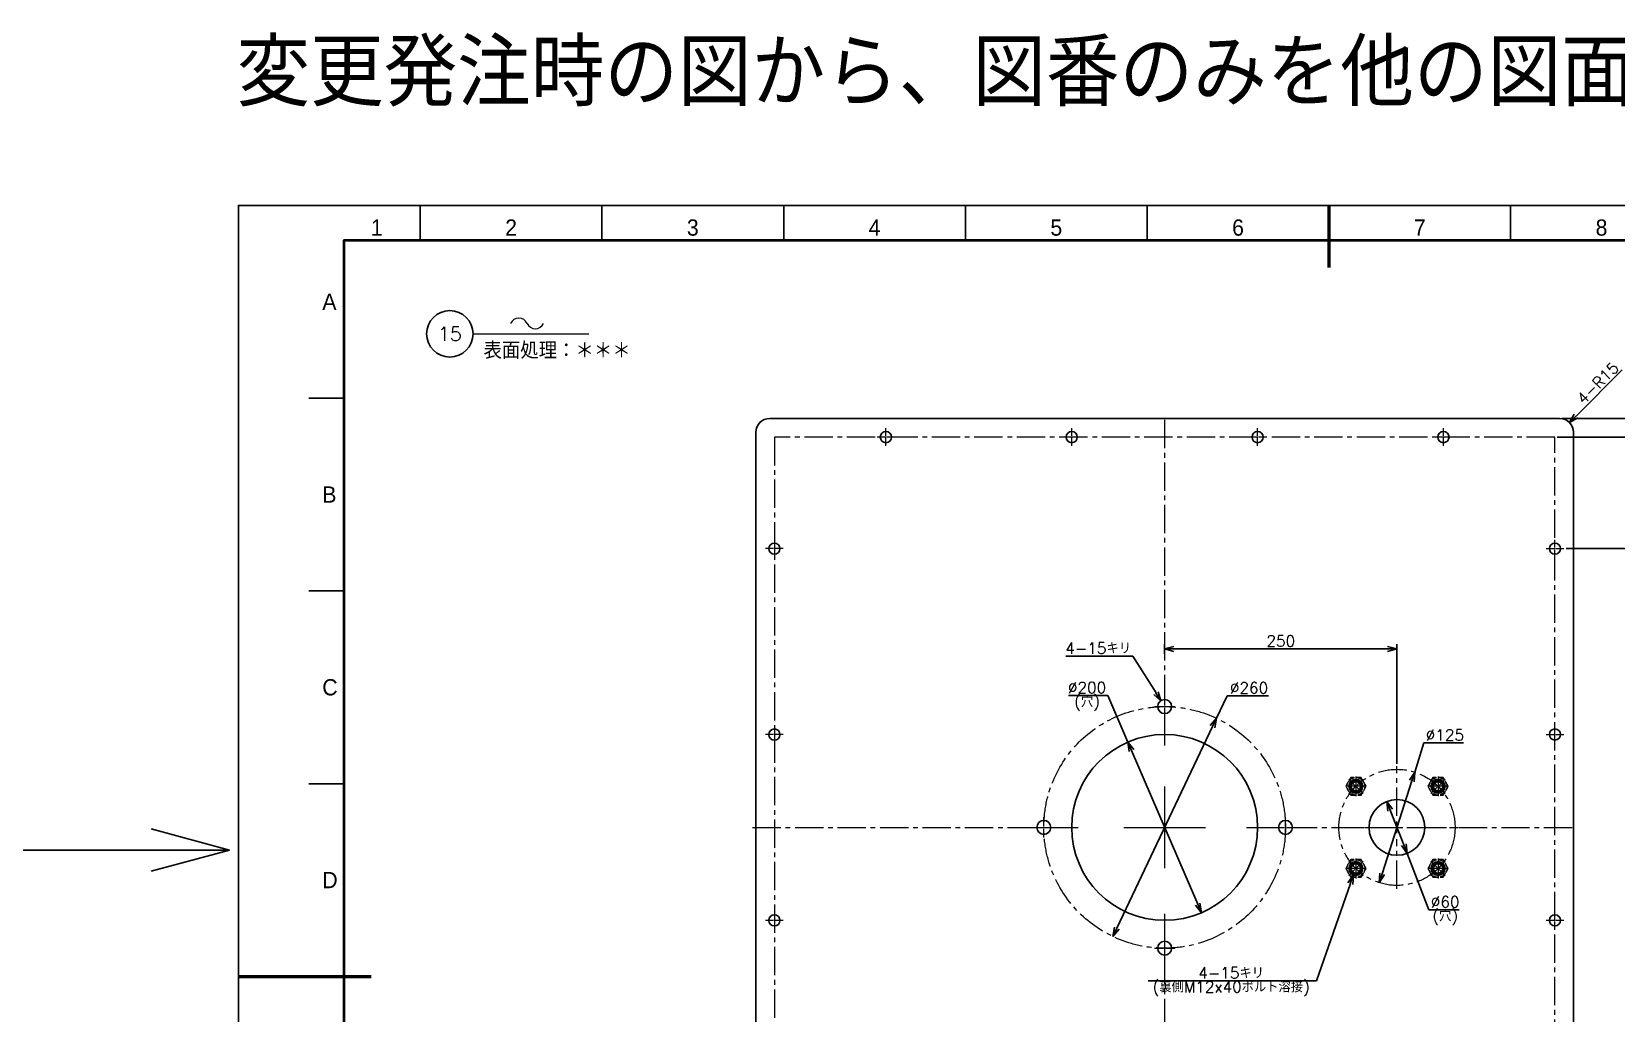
# Model space of a CAD drawing. Header units: millimetres. Extents: x 0 to 7745, y -34 to 1846.
# Drawn here: x 5077 to 6782, y 790 to 1846 of the extents above; entities that cross this region are included whole.
import ezdxf
from ezdxf import colors
from ezdxf.entities.mleader import LeaderData, LeaderLine
from ezdxf.enums import TextEntityAlignment as Align
from ezdxf.math import Vec2, Vec3

# ---------------------------------------------------------------- set-up
doc = ezdxf.new("R2010")
doc.units = ezdxf.units.MM
doc.header["$LTSCALE"] = 1.6
doc.header["$PDMODE"] = 99
doc.header["$PDSIZE"] = 1
doc.linetypes.add('CENTER2', pattern=[28.575, 19.05, -3.175, 3.175, -3.175])
doc.linetypes.add('HIDDEN2', pattern=[4.7625, 3.175, -1.5875])
for name, color, linetype, lineweight in [('01_外形線', 7, 'Continuous', 25), ('03_かくれ線', 6, 'HIDDEN2', 13), ('04_中心線', 1, 'CENTER2', 9), ('07_TEXT', 3, 'Continuous', 13), ('08_DIM', 3, 'Continuous', 13), ('99_図枠', 7, 'Continuous', 40)]:
    doc.layers.add(name, color=color, linetype=linetype, lineweight=lineweight)
doc.styles.add('KSS_TXT', font='txt.shx', dxfattribs={"bigfont": 'extfont2.shx'})
doc.styles.get("Standard").update_dxf_attribs({"font": 'txt.shx', "bigfont": 'extfont2.shx'})
doc.styles.add('表題用', font='MS PGothic.ttf')
doc.dimstyles.new('KSS_DIM', dxfattribs={"dimscale": 4, "dimtxt": 3, "dimasz": 2.5, "dimexe": 1.25, "dimexo": 0.625, "dimtad": 1, "dimdsep": 46, "dimtxsty": 'KSS_TXT', "dimblk": 'OPEN30', "dimcen": 0, "dimazin": 2, "dimtfac": 0.75, "dimtmove": 0, "dimatfit": 3, "dimldrblk": 'OPEN30', "dimfxl": 1.25, "dimtolj": 1, "dimarcsym": 0})
doc.dimstyles.new('KSS_DIM$3', dxfattribs={"dimscale": 4, "dimtxt": 3, "dimasz": 2.5, "dimexe": 1.25, "dimexo": 0.625, "dimtad": 1, "dimtih": 1, "dimtoh": 1, "dimdsep": 46, "dimtxsty": 'KSS_TXT', "dimblk": 'OPEN30', "dimcen": 0, "dimazin": 2, "dimtfac": 0.75, "dimtofl": 0, "dimtmove": 0, "dimatfit": 3, "dimldrblk": 'OPEN30', "dimfxl": 1.25, "dimtolj": 1, "dimarcsym": 0})

# ---------------------------------------------------------------- blocks, each defined once
blk = doc.blocks.new('*U320')
at = {"layer": '04_中心線', "color": 0, "linetype": 'CENTER2', "transparency": 16777216}
for p, q in [((-9.5, 0), (-1.2, 0)), ((0, 1.2), (0, 9.5)), ((1.2, 0), (9.5, 0)), ((0, -9.5), (0, -1.2))]:
    blk.add_line(p, q, dxfattribs=at)
at = {"layer": '04_中心線', "color": 0, "linetype": 'Continuous', "transparency": 16777216}
for p, q in [((-0.6, 0), (0.6, 0)), ((0, -0.6), (0, 0.6))]:
    blk.add_line(p, q, dxfattribs=at)
blk = doc.blocks.new('*U317')
at = {"layer": '04_中心線', "color": 0, "linetype": 'CENTER2', "transparency": 16777216}
for p, q in [((-9.5, 0), (-1.2, 0)), ((0, 1.2), (0, 9.5)), ((1.2, 0), (9.5, 0)), ((0, -9.5), (0, -1.2))]:
    blk.add_line(p, q, dxfattribs=at)
at = {"layer": '04_中心線', "color": 0, "linetype": 'Continuous', "transparency": 16777216}
for p, q in [((-0.6, 0), (0.6, 0)), ((0, -0.6), (0, 0.6))]:
    blk.add_line(p, q, dxfattribs=at)
blk = doc.blocks.new('*U319')
at = {"layer": '04_中心線', "color": 0, "linetype": 'CENTER2', "transparency": 16777216}
for p, q in [((-9.5, 0), (-1.2, 0)), ((0, 1.2), (0, 9.5)), ((1.2, 0), (9.5, 0)), ((0, -9.5), (0, -1.2))]:
    blk.add_line(p, q, dxfattribs=at)
at = {"layer": '04_中心線', "color": 0, "linetype": 'Continuous', "transparency": 16777216}
for p, q in [((-0.6, 0), (0.6, 0)), ((0, -0.6), (0, 0.6))]:
    blk.add_line(p, q, dxfattribs=at)
blk = doc.blocks.new('*U333')
at = {"layer": '04_中心線', "color": 0, "linetype": 'CENTER2', "transparency": 16777216}
for p, q in [((-9.5, 0), (-1.2, 0)), ((0, 1.2), (0, 9.5)), ((1.2, 0), (9.5, 0)), ((0, -9.5), (0, -1.2))]:
    blk.add_line(p, q, dxfattribs=at)
at = {"layer": '04_中心線', "color": 0, "linetype": 'Continuous', "transparency": 16777216}
for p, q in [((-0.6, 0), (0.6, 0)), ((0, -0.6), (0, 0.6))]:
    blk.add_line(p, q, dxfattribs=at)
blk = doc.blocks.new('*U334')
at = {"layer": '04_中心線', "color": 0, "linetype": 'CENTER2', "transparency": 16777216}
for p, q in [((-9.5, 0), (-1.2, 0)), ((0, 1.2), (0, 9.5)), ((1.2, 0), (9.5, 0)), ((0, -9.5), (0, -1.2))]:
    blk.add_line(p, q, dxfattribs=at)
at = {"layer": '04_中心線', "color": 0, "linetype": 'Continuous', "transparency": 16777216}
for p, q in [((-0.6, 0), (0.6, 0)), ((0, -0.6), (0, 0.6))]:
    blk.add_line(p, q, dxfattribs=at)
blk = doc.blocks.new('*U332')
at = {"layer": '04_中心線', "color": 0, "linetype": 'CENTER2', "transparency": 16777216}
for p, q in [((-9.5, 0), (-1.2, 0)), ((0, 1.2), (0, 9.5)), ((1.2, 0), (9.5, 0)), ((0, -9.5), (0, -1.2))]:
    blk.add_line(p, q, dxfattribs=at)
at = {"layer": '04_中心線', "color": 0, "linetype": 'Continuous', "transparency": 16777216}
for p, q in [((-0.6, 0), (0.6, 0)), ((0, -0.6), (0, 0.6))]:
    blk.add_line(p, q, dxfattribs=at)
blk = doc.blocks.new('*U337')
at = {"layer": '04_中心線', "color": 0, "linetype": 'CENTER2', "transparency": 16777216}
for p, q in [((-9.5, 0), (-1.2, 0)), ((0, 1.2), (0, 9.5)), ((1.2, 0), (9.5, 0)), ((0, -9.5), (0, -1.2))]:
    blk.add_line(p, q, dxfattribs=at)
at = {"layer": '04_中心線', "color": 0, "linetype": 'Continuous', "transparency": 16777216}
for p, q in [((-0.6, 0), (0.6, 0)), ((0, -0.6), (0, 0.6))]:
    blk.add_line(p, q, dxfattribs=at)
blk = doc.blocks.new('*U338')
at = {"layer": '04_中心線', "color": 0, "linetype": 'CENTER2', "transparency": 16777216}
for p, q in [((-9.5, 0), (-1.2, 0)), ((0, 1.2), (0, 9.5)), ((1.2, 0), (9.5, 0)), ((0, -9.5), (0, -1.2))]:
    blk.add_line(p, q, dxfattribs=at)
at = {"layer": '04_中心線', "color": 0, "linetype": 'Continuous', "transparency": 16777216}
for p, q in [((-0.6, 0), (0.6, 0)), ((0, -0.6), (0, 0.6))]:
    blk.add_line(p, q, dxfattribs=at)
blk = doc.blocks.new('*U336')
at = {"layer": '04_中心線', "color": 0, "linetype": 'CENTER2', "transparency": 16777216}
for p, q in [((-9.5, 0), (-1.2, 0)), ((0, 1.2), (0, 9.5)), ((1.2, 0), (9.5, 0)), ((0, -9.5), (0, -1.2))]:
    blk.add_line(p, q, dxfattribs=at)
at = {"layer": '04_中心線', "color": 0, "linetype": 'Continuous', "transparency": 16777216}
for p, q in [((-0.6, 0), (0.6, 0)), ((0, -0.6), (0, 0.6))]:
    blk.add_line(p, q, dxfattribs=at)
blk = doc.blocks.new('*U315')
at = {"layer": '04_中心線', "color": 0, "linetype": 'CENTER2', "transparency": 16777216}
for p, q in [((0, 1.2), (0, 9.5)), ((-9.5, 0), (-1.2, 0)), ((0, -9.5), (0, -1.2)), ((1.2, 0), (9.5, 0))]:
    blk.add_line(p, q, dxfattribs=at)
at = {"layer": '04_中心線', "color": 0, "linetype": 'Continuous', "transparency": 16777216}
for p, q in [((0, -0.6), (0, 0.6)), ((-0.6, 0), (0.6, 0))]:
    blk.add_line(p, q, dxfattribs=at)
blk = doc.blocks.new('*U316')
at = {"layer": '04_中心線', "color": 0, "linetype": 'CENTER2', "transparency": 16777216}
for p, q in [((0, 88), (0, 443.5)), ((-443.5, 0), (-88, 0)), ((88, 0), (443.5, 0)), ((0, -443.5), (0, -88))]:
    blk.add_line(p, q, dxfattribs=at)
at = {"layer": '04_中心線', "color": 0, "linetype": 'Continuous', "transparency": 16777216}
for p, q in [((0, -44), (0, 44)), ((-44, 0), (44, 0))]:
    blk.add_line(p, q, dxfattribs=at)
blk = doc.blocks.new('*U324')
at = {"layer": '04_中心線', "color": 0, "linetype": 'CENTER2', "transparency": 16777216}
for p, q in [((-11, 0), (-1.5, 0)), ((0, 1.5), (0, 11)), ((1.5, 0), (11, 0)), ((0, -11), (0, -1.5))]:
    blk.add_line(p, q, dxfattribs=at)
at = {"layer": '04_中心線', "color": 0, "linetype": 'Continuous', "transparency": 16777216}
for p, q in [((-0.75, 0), (0.75, 0)), ((0, -0.75), (0, 0.75))]:
    blk.add_line(p, q, dxfattribs=at)
blk = doc.blocks.new('*U325')
at = {"layer": '04_中心線', "color": 0, "linetype": 'CENTER2', "transparency": 16777216}
for p, q in [((-11, 0), (-1.5, 0)), ((0, 1.5), (0, 11)), ((1.5, 0), (11, 0)), ((0, -11), (0, -1.5))]:
    blk.add_line(p, q, dxfattribs=at)
at = {"layer": '04_中心線', "color": 0, "linetype": 'Continuous', "transparency": 16777216}
for p, q in [((-0.75, 0), (0.75, 0)), ((0, -0.75), (0, 0.75))]:
    blk.add_line(p, q, dxfattribs=at)
blk = doc.blocks.new('*U326')
at = {"layer": '04_中心線', "color": 0, "linetype": 'CENTER2', "transparency": 16777216}
for p, q in [((-11, 0), (-1.5, 0)), ((0, 1.5), (0, 11)), ((1.5, 0), (11, 0)), ((0, -11), (0, -1.5))]:
    blk.add_line(p, q, dxfattribs=at)
at = {"layer": '04_中心線', "color": 0, "linetype": 'Continuous', "transparency": 16777216}
for p, q in [((-0.75, 0), (0.75, 0)), ((0, -0.75), (0, 0.75))]:
    blk.add_line(p, q, dxfattribs=at)
blk = doc.blocks.new('*U312')
at = {"layer": '04_中心線', "color": 0, "linetype": 'CENTER2', "transparency": 16777216}
for p, q in [((-11, 0), (-1.5, 0)), ((0, 1.5), (0, 11)), ((1.5, 0), (11, 0)), ((0, -11), (0, -1.5))]:
    blk.add_line(p, q, dxfattribs=at)
at = {"layer": '04_中心線', "color": 0, "linetype": 'Continuous', "transparency": 16777216}
for p, q in [((-0.75, 0), (0.75, 0)), ((0, -0.75), (0, 0.75))]:
    blk.add_line(p, q, dxfattribs=at)
blk = doc.blocks.new('_Open30')
at = {"color": 0, "linetype": 'ByBlock', "lineweight": -2}
for p, q in [((-1, 0.27), (0, 0)), ((0, 0), (-1, -0.27)), ((0, 0), (-1, 0))]:
    blk.add_line(p, q, dxfattribs=at)
blk = doc.blocks.new('*D339')
at = {"layer": '08_DIM', "color": 0, "lineweight": -2, "transparency": 16777216}
for p, q in [((6295.8, 1176.8), (6295.8, 1187.2)), ((6305.8, 1182.2), (6535.8, 1182.2)), ((6545.8, 1058.6), (6545.8, 1187.2))]:
    blk.add_line(p, q, dxfattribs=at)
at = {"layer": 'Defpoints', "color": 0, "transparency": 16777216}
for p in [(6545.8, 1182.2), (6295.8, 1174.3), (6545.8, 1056.1)]:
    blk.add_point(p, dxfattribs=at)
at = {"layer": '08_DIM', "color": 0, "lineweight": -2, "transparency": 16777216, "xscale": 10, "yscale": 10, "zscale": 10, "rotation": 180}
blk.add_blockref('_Open30', (6295.8, 1182.2), dxfattribs=at)
at = {"layer": '08_DIM', "color": 0, "lineweight": -2, "transparency": 16777216, "xscale": 10, "yscale": 10, "zscale": 10}
blk.add_blockref('_Open30', (6545.8, 1182.2), dxfattribs=at)
at = {"layer": '08_DIM', "color": 0, "transparency": 16777216, "insert": (6420.8, 1190.7), "char_height": 12, "attachment_point": 5, "style": 'KSS_TXT'}
blk.add_mtext('\\A1;250', dxfattribs=at)
blk = doc.blocks.new('*D340')
at = {"layer": '08_DIM', "color": 0, "linetype": 'ByBlock', "lineweight": -2, "transparency": 16777216}
for p, q in [((6351.6, 1107.5), (6363.1, 1131.7)), ((6363.1, 1131.7), (6407.6, 1131.7)), ((6244.4, 881.7), (6347.3, 1098.5))]:
    blk.add_line(p, q, dxfattribs=at)
at = {"layer": 'Defpoints', "color": 0, "transparency": 16777216}
for p in [(6351.6, 1107.5), (6240.1, 872.6)]:
    blk.add_point(p, dxfattribs=at)
at = {"layer": '08_DIM', "color": 0, "lineweight": -2, "transparency": 16777216, "xscale": 10, "yscale": 10, "zscale": 10}
for p, rotation in [((6351.6, 1107.5), 64.60044172802323), ((6240.1, 872.6), 244.6004417280232)]:
    blk.add_blockref('_Open30', p, dxfattribs=dict(at, rotation=rotation))
at = {"layer": '08_DIM', "color": 0, "transparency": 16777216, "insert": (6386.6, 1140.2), "char_height": 12, "attachment_point": 5, "style": 'KSS_TXT'}
blk.add_mtext('\\A1;%%C260', dxfattribs=at)
blk = doc.blocks.new('*D341')
at = {"layer": '08_DIM', "color": 0, "lineweight": -2, "transparency": 16777216}
for p, q in [((6189.5, 1174.4), (6261.6, 1174.4)), ((6261.6, 1174.4), (6286.5, 1134.7))]:
    blk.add_line(p, q, dxfattribs=at)
at = {"layer": 'Defpoints', "color": 0, "transparency": 16777216}
for p in [(6291.8, 1126.2), (6299.8, 1113.5)]:
    blk.add_point(p, dxfattribs=at)
at = {"layer": '08_DIM', "color": 0, "lineweight": -2, "transparency": 16777216, "xscale": 10, "yscale": 10, "zscale": 10, "rotation": 302.0703225470222}
blk.add_blockref('_Open30', (6291.8, 1126.2), dxfattribs=at)
at = {"layer": '08_DIM', "color": 0, "transparency": 16777216, "insert": (6224.3, 1182.9), "char_height": 12, "attachment_point": 5, "style": 'KSS_TXT'}
blk.add_mtext('\\A1;4-15キリ', dxfattribs=at)
blk = doc.blocks.new('*D342')
at = {"layer": '08_DIM', "color": 0, "lineweight": -2, "transparency": 16777216}
for p, q in [((6459.3, 825), (6495.7, 929.6)), ((6278, 825), (6459.3, 825))]:
    blk.add_line(p, q, dxfattribs=at)
at = {"layer": 'Defpoints', "color": 0, "transparency": 16777216}
for p in [(6498.9, 939), (6503.9, 953.2)]:
    blk.add_point(p, dxfattribs=at)
at = {"layer": '08_DIM', "color": 0, "lineweight": -2, "transparency": 16777216, "xscale": 10, "yscale": 10, "zscale": 10, "rotation": 70.85017810021166}
blk.add_blockref('_Open30', (6498.9, 939), dxfattribs=at)
at = {"layer": '08_DIM', "color": 0, "transparency": 16777216, "char_height": 12, "attachment_point": 5, "style": 'KSS_TXT'}
for s, insert in [('\\A1;4-15キリ', (6367.4, 833.5)), ('\\A1;(裏側M12x40ボルト溶接)', (6367.4, 816.5))]:
    blk.add_mtext(s, dxfattribs=dict(at, insert=insert))
blk = doc.blocks.new('*D343')
at = {"layer": '08_DIM', "color": 0, "linetype": 'ByBlock', "lineweight": -2, "transparency": 16777216}
for p, q in [((6564.9, 1049.6), (6574.9, 1081)), ((6574.9, 1081), (6617.4, 1081)), ((6529.8, 940.1), (6561.8, 1040.1))]:
    blk.add_line(p, q, dxfattribs=at)
at = {"layer": 'Defpoints', "color": 0, "transparency": 16777216}
for p in [(6564.9, 1049.6), (6526.8, 930.5)]:
    blk.add_point(p, dxfattribs=at)
at = {"layer": '08_DIM', "color": 0, "lineweight": -2, "transparency": 16777216, "xscale": 10, "yscale": 10, "zscale": 10}
for p, rotation in [((6564.9, 1049.6), 72.26274277847641), ((6526.8, 930.5), 252.2627427784764)]:
    blk.add_blockref('_Open30', p, dxfattribs=dict(at, rotation=rotation))
at = {"layer": '08_DIM', "color": 0, "transparency": 16777216, "insert": (6597.4, 1089.5), "char_height": 12, "attachment_point": 5, "style": 'KSS_TXT'}
blk.add_mtext('\\A1;%%C125', dxfattribs=at)
blk = doc.blocks.new('*D344')
at = {"layer": '08_DIM', "color": 0, "linetype": 'ByBlock', "lineweight": -2, "transparency": 16777216}
for p, q in [((6538.6, 1008.7), (6553.1, 971.4)), ((6556.7, 962.1), (6580.2, 901.4)), ((6580.2, 901.4), (6612.7, 901.4))]:
    blk.add_line(p, q, dxfattribs=at)
at = {"layer": 'Defpoints', "color": 0, "transparency": 16777216}
for p in [(6535, 1018), (6556.7, 962.1)]:
    blk.add_point(p, dxfattribs=at)
at = {"layer": '08_DIM', "color": 0, "lineweight": -2, "transparency": 16777216, "xscale": 10, "yscale": 10, "zscale": 10}
for p, rotation in [((6535, 1018), 111.1932044632497), ((6556.7, 962.1), 291.1932044632497)]:
    blk.add_blockref('_Open30', p, dxfattribs=dict(at, rotation=rotation))
at = {"layer": '08_DIM', "color": 0, "transparency": 16777216, "char_height": 12, "attachment_point": 5, "style": 'KSS_TXT'}
for s, insert in [('\\A1;%%C60', (6597.7, 909.9)), ('\\A1;(穴)', (6597.7, 892.9))]:
    blk.add_mtext(s, dxfattribs=dict(at, insert=insert))
blk = doc.blocks.new('*D345')
at = {"layer": '08_DIM', "color": 0, "linetype": 'ByBlock', "lineweight": -2, "transparency": 16777216}
for p, q in [((6234.8, 1132), (6192.3, 1132)), ((6256.3, 1081.9), (6234.8, 1132)), ((6331.4, 907.4), (6260.3, 1072.7))]:
    blk.add_line(p, q, dxfattribs=at)
at = {"layer": 'Defpoints', "color": 0, "transparency": 16777216}
for p in [(6256.3, 1081.9), (6335.3, 898.2)]:
    blk.add_point(p, dxfattribs=at)
at = {"layer": '08_DIM', "color": 0, "lineweight": -2, "transparency": 16777216, "xscale": 10, "yscale": 10, "zscale": 10}
for p, rotation in [((6256.3, 1081.9), 113.2718934983954), ((6335.3, 898.2), 293.2718934983954)]:
    blk.add_blockref('_Open30', p, dxfattribs=dict(at, rotation=rotation))
at = {"layer": '08_DIM', "color": 0, "transparency": 16777216, "char_height": 12, "attachment_point": 5, "style": 'KSS_TXT'}
for s, insert in [('\\A1;%%C200', (6212.3, 1140.5)), ('\\A1;(穴)', (6212.3, 1123.5))]:
    blk.add_mtext(s, dxfattribs=dict(at, insert=insert))
blk = doc.blocks.new('*U314')
at = {"layer": '04_中心線', "color": 0, "linetype": 'CENTER2', "transparency": 16777216}
for p, q in [((0, 12.5), (0, 66)), ((-66, 0), (-12.5, 0)), ((12.5, 0), (66, 0)), ((0, -66), (0, -12.5))]:
    blk.add_line(p, q, dxfattribs=at)
at = {"layer": '04_中心線', "color": 0, "linetype": 'Continuous', "transparency": 16777216}
for p, q in [((-6.25, 0), (6.25, 0)), ((0, -6.25), (0, 6.25))]:
    blk.add_line(p, q, dxfattribs=at)
blk = doc.blocks.new('*U327')
at = {"layer": '04_中心線', "color": 0, "linetype": 'CENTER2', "transparency": 16777216}
for p, q in [((-11, 0), (-1.5, 0)), ((0, 1.5), (0, 11)), ((1.5, 0), (11, 0)), ((0, -11), (0, -1.5))]:
    blk.add_line(p, q, dxfattribs=at)
at = {"layer": '04_中心線', "color": 0, "linetype": 'Continuous', "transparency": 16777216}
for p, q in [((-0.7, 0), (0.7, 0)), ((0, -0.7), (0, 0.7))]:
    blk.add_line(p, q, dxfattribs=at)
blk = doc.blocks.new('*U328')
at = {"layer": '04_中心線', "color": 0, "linetype": 'CENTER2', "transparency": 16777216}
for p, q in [((-11, 0), (-1.5, 0)), ((0, 1.5), (0, 11)), ((1.5, 0), (11, 0)), ((0, -11), (0, -1.5))]:
    blk.add_line(p, q, dxfattribs=at)
at = {"layer": '04_中心線', "color": 0, "linetype": 'Continuous', "transparency": 16777216}
for p, q in [((-0.7, 0), (0.7, 0)), ((0, -0.7), (0, 0.7))]:
    blk.add_line(p, q, dxfattribs=at)
blk = doc.blocks.new('*U329')
at = {"layer": '04_中心線', "color": 0, "linetype": 'CENTER2', "transparency": 16777216}
for p, q in [((-11, 0), (-1.5, 0)), ((0, 1.5), (0, 11)), ((1.5, 0), (11, 0)), ((0, -11), (0, -1.5))]:
    blk.add_line(p, q, dxfattribs=at)
at = {"layer": '04_中心線', "color": 0, "linetype": 'Continuous', "transparency": 16777216}
for p, q in [((-0.7, 0), (0.7, 0)), ((0, -0.7), (0, 0.7))]:
    blk.add_line(p, q, dxfattribs=at)
blk = doc.blocks.new('*U330')
at = {"layer": '04_中心線', "color": 0, "linetype": 'CENTER2', "transparency": 16777216}
for p, q in [((-11, 0), (-1.5, 0)), ((0, 1.5), (0, 11)), ((1.5, 0), (11, 0)), ((0, -11), (0, -1.5))]:
    blk.add_line(p, q, dxfattribs=at)
at = {"layer": '04_中心線', "color": 0, "linetype": 'Continuous', "transparency": 16777216}
for p, q in [((-0.7, 0), (0.7, 0)), ((0, -0.7), (0, 0.7))]:
    blk.add_line(p, q, dxfattribs=at)
blk = doc.blocks.new('*D348')
at = {"layer": '08_DIM', "color": 0, "lineweight": -2, "transparency": 16777216}
for p, q in [((6727.8, 1290.1), (6819.6, 1290.1)), ((6814.6, 700.1), (6814.6, 1280.1)), ((6727.8, 690.1), (6819.6, 690.1))]:
    blk.add_line(p, q, dxfattribs=at)
at = {"layer": 'Defpoints', "color": 0, "transparency": 16777216}
for p in [(6725.3, 1290.1), (6814.6, 1290.1), (6725.3, 690.1)]:
    blk.add_point(p, dxfattribs=at)
at = {"layer": '08_DIM', "color": 0, "lineweight": -2, "transparency": 16777216, "xscale": 10, "yscale": 10, "zscale": 10}
for p, rotation in [((6814.6, 1290.1), 90), ((6814.6, 690.1), 270)]:
    blk.add_blockref('_Open30', p, dxfattribs=dict(at, rotation=rotation))
at = {"layer": '08_DIM', "color": 0, "transparency": 16777216, "insert": (6806.1, 990.1), "char_height": 12, "attachment_point": 5, "rotation": 90, "style": 'KSS_TXT'}
blk.add_mtext('\\A1;3x200=600', dxfattribs=at)
blk = doc.blocks.new('*D349')
at = {"layer": '08_DIM', "color": 0, "lineweight": -2, "transparency": 16777216}
for p, q in [((6723.3, 1430.1), (6863.3, 1430.1)), ((6858.3, 1420.1), (6858.3, 560.1)), ((6723.3, 550.1), (6863.3, 550.1))]:
    blk.add_line(p, q, dxfattribs=at)
at = {"layer": 'Defpoints', "color": 0, "transparency": 16777216}
for p in [(6720.8, 1430.1), (6720.8, 550.1), (6858.3, 550.1)]:
    blk.add_point(p, dxfattribs=at)
at = {"layer": '08_DIM', "color": 0, "lineweight": -2, "transparency": 16777216, "xscale": 10, "yscale": 10, "zscale": 10}
for p, rotation in [((6858.3, 1430.1), 90), ((6858.3, 550.1), 270)]:
    blk.add_blockref('_Open30', p, dxfattribs=dict(at, rotation=rotation))
at = {"layer": '08_DIM', "color": 0, "transparency": 16777216, "insert": (6849.8, 990.1), "char_height": 12, "attachment_point": 5, "rotation": 90, "style": 'KSS_TXT'}
blk.add_mtext('\\A1;880', dxfattribs=at)
blk = doc.blocks.new('*D350')
at = {"layer": '08_DIM', "color": 0, "lineweight": -2, "transparency": 16777216}
for p, q in [((6718.3, 1410.1), (6841.1, 1410.1)), ((6836.1, 1400.1), (6836.1, 580.1)), ((6718.3, 570.1), (6841.1, 570.1))]:
    blk.add_line(p, q, dxfattribs=at)
at = {"layer": 'Defpoints', "color": 0, "transparency": 16777216}
for p in [(6715.8, 1410.1), (6715.8, 570.1), (6836.1, 570.1)]:
    blk.add_point(p, dxfattribs=at)
at = {"layer": '08_DIM', "color": 0, "lineweight": -2, "transparency": 16777216, "xscale": 10, "yscale": 10, "zscale": 10}
for p, rotation in [((6836.1, 1410.1), 90), ((6836.1, 570.1), 270)]:
    blk.add_blockref('_Open30', p, dxfattribs=dict(at, rotation=rotation))
at = {"layer": '08_DIM', "color": 0, "transparency": 16777216, "insert": (6827.6, 990.1), "char_height": 12, "attachment_point": 5, "rotation": 90, "style": 'KSS_TXT'}
blk.add_mtext('\\A1;840', dxfattribs=at)
blk = doc.blocks.new('AM_BALLOON1')
at = {"transparency": 16777216}
blk.add_circle((0, 0), 5, dxfattribs=at)
blk.add_attdef('B_NUMBER', text='', height=3, dxfattribs=at).set_placement((0, 0), align=Align.MIDDLE_CENTER)
blk = doc.blocks.new('_OPEN')
at = {"color": 0, "linetype": 'ByBlock'}
for p, q in [((-1, 0.17), (0, 0)), ((0, 0), (-1, -0.17)), ((0, 0), (-1, 0))]:
    blk.add_line(p, q, dxfattribs=at)
blk = doc.blocks.new('p1ba05')
for centre, start, end in [((-2.95, 0.29), 24.2276, 155.5758), ((0, 1.62), 204.2276, 335.5758)]:
    blk.add_arc(centre, 1.62, start, end)
blk = doc.blocks.new('*D354')
at = {"layer": '08_DIM', "color": 0, "lineweight": -2, "transparency": 16777216}
blk.add_line((6738.5, 1432.7), (6788.1, 1482.3), dxfattribs=at)
at = {"layer": 'Defpoints', "color": 0, "transparency": 16777216}
for p in [(6840.3, 1534.5), (6840.3, 1534.5), (6731.4, 1425.7)]:
    blk.add_point(p, dxfattribs=at)
at = {"layer": '08_DIM', "color": 0, "lineweight": -2, "transparency": 16777216, "xscale": 10, "yscale": 10, "zscale": 10, "rotation": 225}
blk.add_blockref('_Open30', (6731.4, 1425.7), dxfattribs=at)
at = {"layer": '08_DIM', "color": 0, "transparency": 16777216, "insert": (6761.9, 1468.2), "char_height": 12, "attachment_point": 5, "rotation": 45, "style": 'KSS_TXT'}
blk.add_mtext('\\A1;4-R15', dxfattribs=at)

msp = doc.modelspace()

# ---------------------------------------------------------------- linework, layer by layer
for p, q in [((6650.582, 1430.066), (6650.582, 1430.066)), ((5289.563, 965.721), (5204.962, 988.39)), ((4999.083, 965.721), (5289.563, 965.721)), ((5289.563, 965.721), (5204.962, 943.053))]:
    msp.add_line(p, q)
at = {"layer": '01_外形線'}
msp.add_lwpolyline([(5870.824, 550.066), (6720.824, 550.066, 0.41421356), (6735.824, 565.066), (6735.824, 1415.066, 0.41421356), (6720.824, 1430.066), (5870.824, 1430.066, 0.41421356), (5855.824, 1415.066), (5855.824, 565.066, 0.41421356)], format="xyb", close=True, dxfattribs=at)
for centre, radius in [((5995.824, 1410.066), 6), ((6195.824, 1410.066), 6), ((6395.824, 1410.066), 6), ((6595.824, 1410.066), 6), ((6715.824, 1290.066), 6), ((5875.824, 1290.026), 6), ((6295.824, 1120.066), 7.5), ((5875.824, 1089.986), 6), ((6715.824, 1090.066), 6), ((6295.824, 990.066), 100), ((6501.63, 1034.26), 7.5), ((6501.63, 1034.26), 6), ((6590.018, 1034.26), 7.5), ((6590.018, 1034.26), 6), ((6501.63, 1034.26), 5.053), ((6590.018, 1034.26), 5.053), ((6545.824, 990.066), 30), ((6165.824, 990.066), 7.5), ((6425.824, 990.066), 7.5), ((6501.63, 945.872), 7.5), ((6501.63, 945.872), 6), ((6501.63, 945.872), 5.053), ((6590.018, 945.872), 7.5), ((6590.018, 945.872), 6), ((6590.018, 945.872), 5.053), ((5875.824, 889.986), 6), ((6715.824, 890.066), 6), ((6295.824, 860.066), 7.5)]:
    msp.add_circle(centre, radius, dxfattribs=at)
at = {"layer": '03_かくれ線'}
for points in [[(6496.145, 1043.76), (6490.66, 1034.26)], [(6507.115, 1043.76), (6496.145, 1043.76)], [(6512.599, 1034.26), (6507.115, 1043.76)], [(6584.533, 1043.76), (6579.049, 1034.26)], [(6595.503, 1043.76), (6584.533, 1043.76)], [(6600.988, 1034.26), (6595.503, 1043.76)], [(6490.66, 1034.26), (6496.145, 1024.76)], [(6496.145, 1024.76), (6507.115, 1024.76)], [(6507.115, 1024.76), (6512.599, 1034.26)], [(6579.049, 1034.26), (6584.533, 1024.76)], [(6584.533, 1024.76), (6595.503, 1024.76)], [(6595.503, 1024.76), (6600.988, 1034.26)], [(6496.145, 955.372), (6490.66, 945.872)], [(6507.115, 955.372), (6496.145, 955.372)], [(6512.599, 945.872), (6507.115, 955.372)], [(6584.533, 955.372), (6579.049, 945.872)], [(6595.503, 955.372), (6584.533, 955.372)], [(6600.988, 945.872), (6595.503, 955.372)], [(6490.66, 945.872), (6496.145, 936.372)], [(6507.115, 936.372), (6512.599, 945.872)], [(6579.049, 945.872), (6584.533, 936.372)], [(6595.503, 936.372), (6600.988, 945.872)], [(6496.145, 936.372), (6507.115, 936.372)], [(6584.533, 936.372), (6595.503, 936.372)]]:
    msp.add_lwpolyline(points, dxfattribs=at)
for centre in [(6501.63, 1034.26), (6590.018, 1034.26), (6501.63, 945.872), (6590.018, 945.872)]:
    msp.add_circle(centre, 9.5, dxfattribs=at)
at = {"layer": '04_中心線'}
msp.add_lwpolyline([(5875.824, 570.066), (6715.824, 570.066), (6715.824, 1410.066), (5875.824, 1410.066)], close=True, dxfattribs=at)
for points in [[(6501.63, 1045.01), (6501.63, 1023.51)], [(6590.018, 1045.01), (6590.018, 1023.51)], [(6512.38, 1034.26), (6490.88, 1034.26)], [(6600.768, 1034.26), (6579.268, 1034.26)], [(6501.63, 956.622), (6501.63, 935.122)], [(6590.018, 956.622), (6590.018, 935.122)], [(6512.38, 945.872), (6490.88, 945.872)], [(6600.768, 945.872), (6579.268, 945.872)]]:
    msp.add_lwpolyline(points, dxfattribs=at)
for centre, radius in [((6295.824, 990.066), 130), ((6545.824, 990.066), 62.5)]:
    msp.add_circle(centre, radius, dxfattribs=at)
at = {"layer": '08_DIM'}
msp.add_line((5551.595, 1521.219), (5675.945, 1521.219), dxfattribs=at)
at = {"layer": '99_図枠', "lineweight": 25}
for p, q in [((5494.666, 1621.615), (5494.666, 1659.49)), ((5690.249, 1621.615), (5690.249, 1659.49)), ((5885.832, 1621.615), (5885.832, 1659.49)), ((6081.414, 1621.615), (6081.414, 1659.49)), ((6276.997, 1621.615), (6276.997, 1659.49)), ((6668.163, 1621.615), (6668.163, 1659.49)), ((5412.593, 1452.033), (5374.718, 1452.033)), ((5412.593, 1244.575), (5374.718, 1244.575)), ((5412.593, 1037.118), (5374.718, 1037.118))]:
    msp.add_line(p, q, dxfattribs=at)
at = {"layer": '99_図枠', "lineweight": 53}
for p, q in [((6472.58, 1659.49), (6472.58, 1592.48)), ((5299.083, 829.66), (5441.728, 829.66))]:
    msp.add_line(p, q, dxfattribs=at)
at = {"layer": '99_図枠'}
msp.add_lwpolyline([(5412.593, 37.706), (7608.201, 37.706), (7608.201, 1621.615), (5412.593, 1621.615)], close=True, dxfattribs=at)
at = {"layer": 'Defpoints'}
msp.add_lwpolyline([(5299.083, 0), (7646.076, 0), (7646.076, 1659.49), (5299.083, 1659.49)], close=True, dxfattribs=at)

# ---------------------------------------------------------------- block references
at = {"layer": '04_中心線', "linetype": 'CENTER2'}
for name, p in [('*U316', (6295.824, 990.066)), ('*U334', (6715.824, 1290.066)), ('*U324', (6295.824, 1120.066)), ('*U333', (6715.824, 1090.066)), ('*U314', (6545.824, 990.066)), ('*U326', (6165.824, 990.066)), ('*U325', (6425.824, 990.066)), ('*U332', (6715.824, 890.066)), ('*U312', (6295.824, 860.066))]:
    msp.add_blockref(name, p, dxfattribs=at)
for name, p, rotation in [('*U315', (5995.824, 1410.066), 89.99999999999999), ('*U336', (6195.824, 1410.066), 89.99999999999999), ('*U337', (6395.824, 1410.066), 89.99999999999999), ('*U338', (6595.824, 1410.066), 89.99999999999999), ('*U317', (5875.824, 1290.026), 180), ('*U320', (5875.824, 1089.986), 180), ('*U328', (6501.63, 1034.26), 45.00000000000001), ('*U327', (6590.018, 1034.26), 45.00000000000001), ('*U329', (6501.63, 945.872), 45.00000000000001), ('*U330', (6590.018, 945.872), 45.00000000000001), ('*U319', (5875.824, 889.986), 180)]:
    msp.add_blockref(name, p, dxfattribs=dict(at, rotation=rotation))
at = {"layer": '08_DIM', "xscale": 6, "yscale": 6, "zscale": 6}
msp.add_blockref('p1ba05', (5618.469, 1526.69), dxfattribs=at)

# ---------------------------------------------------------------- texts
at = {"layer": '07_TEXT', "attachment_point": 1, "style": 'KSS_TXT'}
for s, insert, char_height in [('変更発注時の図から、図番のみを他の図面と同シリーズに戻したもの', (5296.9, 1838.092), 72), ('表面処理：＊＊＊', (5562.737, 1512.28), 18)]:
    msp.add_mtext(s, dxfattribs=dict(at, insert=insert, char_height=char_height))
at = {"layer": '99_図枠', "lineweight": 13, "style": '表題用'}
for s, p in [('1', (5447.917, 1621.615)), ('2', (5592.458, 1621.615)), ('3', (5788.04, 1621.615)), ('4', (5983.623, 1621.615)), ('5', (6179.206, 1621.615)), ('6', (6374.789, 1621.615)), ('7', (6570.371, 1621.615)), ('8', (6765.954, 1621.615))]:
    msp.add_text(s, height=17.481, dxfattribs=at).set_placement(p, align=Align.BOTTOM_CENTER)
for s, p in [('A', (5389.285, 1555.761)), ('B', (5389.285, 1348.304)), ('C', (5389.285, 1140.846)), ('D', (5389.285, 933.389))]:
    msp.add_text(s, height=17.481, dxfattribs=at).set_placement(p, align=Align.MIDDLE_LEFT)

# ---------------------------------------------------------------- dimensions: what is measured, and where the dimension line sits
at = {"layer": '08_DIM'}
dim = msp.add_linear_dim(base=(6840.266, 1534.508), p1=(6731.431, 1425.673), p2=(6840.266, 1534.508), angle=45, text='4-R15', dimstyle='KSS_DIM', override={"dimse1": 1, "dimse2": 1, "dimsd2": 1}, dxfattribs=at)
dim.commit()
dim.dimension.update_dxf_attribs({"geometry": '*D354', "text_midpoint": (6767.905, 1462.148), "dimtype": 161})
for base, p1, p2, picture, middle in [((6858.273, 550.066), (6720.824, 1430.066), (6720.824, 550.066), '*D349', (6849.773, 990.066)), ((6836.08, 570.066), (6715.824, 1410.066), (6715.824, 570.066), '*D350', (6827.58, 990.066))]:
    dim = msp.add_linear_dim(base=base, p1=p1, p2=p2, angle=90, dimstyle='KSS_DIM', dxfattribs=at)
    dim.commit()
    dim.dimension.update_dxf_attribs({"geometry": picture, "text_midpoint": middle})
dim = msp.add_linear_dim(base=(6814.6, 1290.066), p1=(6725.324, 690.066), p2=(6725.324, 1290.066), angle=90, text='3x200=<>', dimstyle='KSS_DIM', dxfattribs=at)
dim.commit()
dim.dimension.update_dxf_attribs({"geometry": '*D348', "text_midpoint": (6806.1, 990.066)})
dim = msp.add_linear_dim(base=(6545.824, 1182.194), p1=(6295.824, 1174.283), p2=(6545.824, 1056.066), dimstyle='KSS_DIM', dxfattribs=at)
dim.commit()
dim.dimension.update_dxf_attribs({"geometry": '*D339', "text_midpoint": (6420.824, 1190.694)})
for p1, p2, text, override, picture, middle in [((6299.806, 1113.494), (6291.842, 1126.205), '4-<>キリ', {"dimpost": '<>'}, '*D341', (6224.323, 1174.434)), ((6503.856, 953.191), (6498.935, 939.021), '4-<>', {"dimpost": '<>キリ\\X(裏側M12x40ボルト溶接)'}, '*D342', (6367.427, 824.962))]:
    dim = msp.add_diameter_dim_2p(p1=p1, p2=p2, text=text, dimstyle='KSS_DIM$3', override=override, dxfattribs=at)
    dim.commit()
    dim.dimension.update_dxf_attribs({"geometry": picture, "text_midpoint": middle, "dimtype": 163})
for p1, p2, override, picture, middle in [((6335.333, 898.202), (6256.315, 1081.93), {"dimpost": '%%C<>\\X(穴)', "dimtix": 1, "dimatfit": 2, "dimfxl": 1.2}, '*D345', (6212.262, 1132.042)), ((6240.063, 872.632), (6351.585, 1107.5), {"dimpost": '%%C<>', "dimtix": 1, "dimatfit": 2, "dimfxl": 1.2}, '*D340', (6386.585, 1131.72)), ((6526.783, 930.537), (6564.865, 1049.595), {"dimpost": '%%C<>', "dimtix": 1, "dimatfit": 2, "dimfxl": 1.2}, '*D343', (6597.425, 1081.047)), ((6534.979, 1018.037), (6556.669, 962.095), {"dimpost": '%%C<>\\X(穴)', "dimtix": 1, "dimatfit": 2, "dimfxl": 1.2}, '*D344', (6597.698, 901.413))]:
    dim = msp.add_diameter_dim_2p(p1=p1, p2=p2, dimstyle='KSS_DIM$3', override=override, dxfattribs=at)
    dim.commit()
    dim.dimension.update_dxf_attribs({"geometry": picture, "text_midpoint": middle, "dimtype": 163})

# ---------------------------------------------------------------- leaders
ml = msp.add_multileader_block('Standard', dxfattribs=at)
ml.set_content('AM_BALLOON1', color=256, scale=5)
ml.set_attribute('B_NUMBER', '15', width=0)
ml.set_leader_properties(color=256, linetype='ByLayer', lineweight=-1)
ml.set_arrow_properties(name='OPEN')
ml.build(insert=Vec2(0, 0))
ml.multileader.update_dxf_attribs({"leader_type": 0, "has_dogleg": 0, "text_right_attachment_type": 6, "dogleg_length": 0, "arrow_head_size": 10, "scale": 2.5, "block_connection_type": 1})
ctx = ml.context
ctx.base_point, ctx.scale, ctx.char_height, ctx.arrow_head_size, ctx.landing_gap_size, ctx.plane_origin = Vec3(5526.566, 1521.239), 2.5, 20, 10, 10, Vec3(5526.566, 1521.239)
ctx.right_attachment, ctx.attachment_type = 6, 1
notes = []
notes.append((ctx, [(0, (0, 0, 0), (0, 0), (1, 0), 1, [])]))
ctx.block.insert = Vec3(5526.566, 1521.239)
for ctx, leaders in notes:
    for number, flags, end, landing, length, lines in leaders:
        leader = LeaderData()
        leader.index, (leader.has_last_leader_line, leader.has_dogleg_vector, leader.attachment_direction) = number, flags
        leader.last_leader_point, leader.dogleg_vector, leader.dogleg_length = Vec3(end), Vec3(landing), length
        for number, points, colour, breaks in lines:
            line = LeaderLine()
            line.index, line.vertices, line.color, line.breaks = number, Vec3.list(points), colors.encode_raw_color(colour), breaks
            leader.lines.append(line)
        ctx.leaders.append(leader)

doc.saveas('drawing.dxf')
